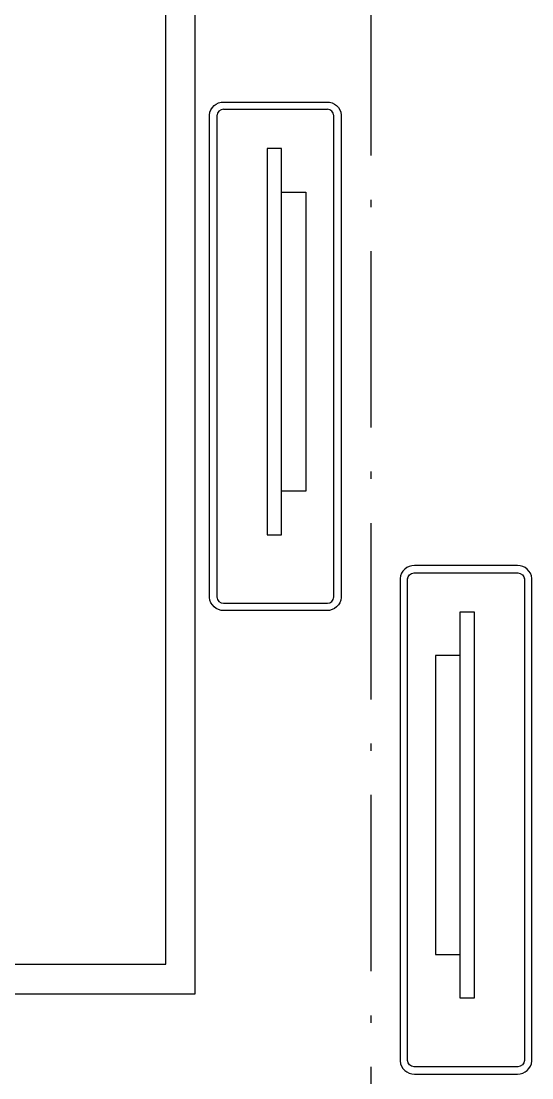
# Model space of a CAD drawing. Extents: x 94328 to 153134, y 57446 to 99026.
# Drawn here: x 126916 to 128654, y 75739 to 79334 of the extents above; entities that cross this region are included whole.
import ezdxf

# ---------------------------------------------------------------- set-up
doc = ezdxf.new("R2010")
doc.units = 0
doc.header["$LTSCALE"] = 1000
doc.header["$MEASUREMENT"] = 0
doc.linetypes.add('ACAD_ISO04W100', pattern=[30.5, 24, -3, 0.5, -3])
doc.linetypes.add('ACAD_ISO10W100', pattern=[18.5, 12, -3, 0.5, -3])
doc.layers.add('DOTE', color=1, linetype='ACAD_ISO04W100')
doc.layers.add('家具', color=44, linetype='CONTINUOUS')

# ---------------------------------------------------------------- blocks, each defined once
blk = doc.blocks.new('A$C6CBF3060')
at = {"layer": '家具'}
for p, q in [((0, 0), (0, 4154.3)), ((1176, 0), (0, 0))]:
    blk.add_line(p, q, dxfattribs=at)
at = {"layer": '家具', "color": 8}
for p, q in [((100, 100), (100, 4054.3)), ((1194.5, 100), (100, 100))]:
    blk.add_line(p, q, dxfattribs=at)
blk = doc.blocks.new('A$C1D226055')
at = {"layer": '家具'}
blk.add_lwpolyline([(424.2, 1730.1, -0.395939), (473.6, 1685.7), (473.6, 44.5, -0.395939), (424.2, 0), (74.4, 0, -0.395939), (25, 44.5), (25, 1685.7, -0.395939), (74.4, 1730.1)], format="xyb", close=True, dxfattribs=at)
at = {"layer": '家具', "color": 8}
for points in [[(426.2, 1705.1), (72.4, 1705.1)], [(50, 1685.7), (50, 44.5)], [(448.6, 44.5), (448.6, 1685.7)], [(72.4, 25), (426.2, 25)]]:
    blk.add_lwpolyline(points, dxfattribs=at)
at = {"layer": '家具'}
for points in [[(269.6, 1572.1), (221.9, 1572.1), (221.9, 258.1), (269.6, 258.1)], [(269.6, 1423.7), (352.7, 1423.7), (352.7, 406.4), (269.6, 406.4)]]:
    blk.add_lwpolyline(points, close=True, dxfattribs=at)
at = {"layer": '家具', "color": 8}
for centre, start, end in [((73.4, 1681.6), 91.1893, 175.2129), ((425.2, 1681.6), 4.7871, 88.8107), ((73.4, 48.5), 184.7871, 268.8107), ((425.2, 48.5), 271.1893, 355.2129)]:
    blk.add_arc(centre, 23.6, start, end, dxfattribs=at)

msp = doc.modelspace()

# ---------------------------------------------------------------- linework, layer by layer
at = {"layer": 'DOTE', "linetype": 'ACAD_ISO10W100', "ltscale": 0.05}
msp.add_line((128105.1, 81326.1), (128105.1, 72452), dxfattribs=at)

# ---------------------------------------------------------------- block references
at = {"layer": '家具', "xscale": -1}
for name, p in [('A$C6CBF3060', (127507.9, 76024.9)), ('A$C1D226055', (128678.7, 75751.6))]:
    msp.add_blockref(name, p, dxfattribs=at)
at = {"layer": '家具'}
msp.add_blockref('A$C1D226055', (127531.5, 77328.4), dxfattribs=at)

doc.saveas('drawing.dxf')
